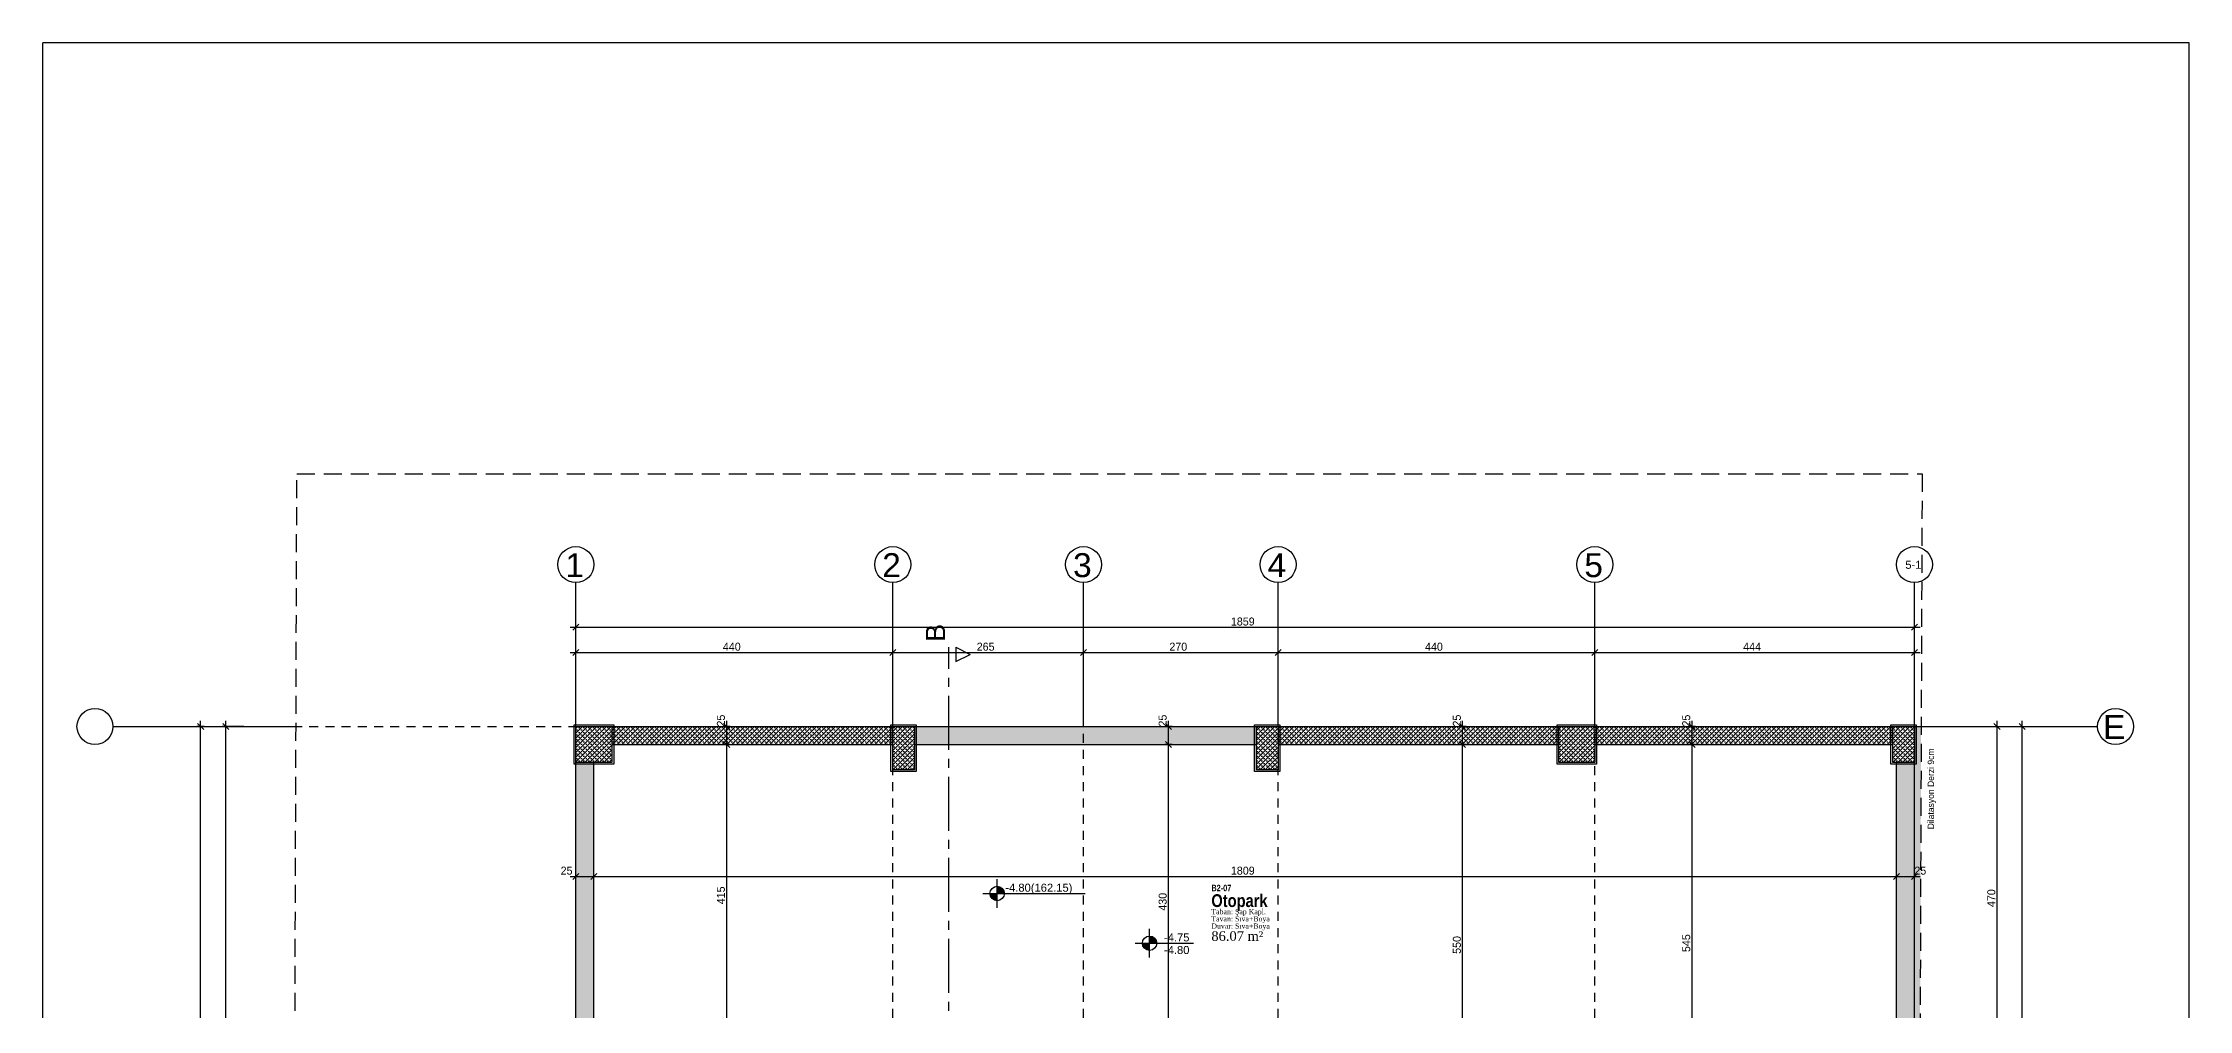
# Model space of a CAD drawing. Header units: metres. Extents: x -220 to 294, y -29 to 18.
# Drawn here: x -148.08 to -118.28, y 4.56 to 18 of the extents above; entities that cross this region are included whole.
import ezdxf

# ---------------------------------------------------------------- set-up
doc = ezdxf.new("R2010")
doc.units = ezdxf.units.M
doc.header["$MEASUREMENT"] = 0
for name, pattern in [('CENTER2', [1.125, 0.75, -0.125, 0.125, -0.125]), ('DASHED2', [0.375, 0.25, -0.125]), ('HIDDEN2', [0.1875, 0.125, -0.0625])]:
    doc.linetypes.add(name, pattern=pattern)
for name, color, linetype in [('Aks', 7, 'Continuous'), ('Cizgi', 7, 'Continuous'), ('Kolon', 7, 'Continuous'), ('Kot', 7, 'Continuous'), ('Mahal', 7, 'Continuous'), ('Olculendirme', 7, 'Continuous'), ('Panel', 7, 'Continuous'), ('Standart', 7, 'Continuous'), ('Tarama', 7, 'Continuous'), ('Yazi', 7, 'Continuous')]:
    doc.layers.add(name, color=color, linetype=linetype)
doc.styles.add('arial_1_18', font='arial.ttf', dxfattribs={"height": 0.2})
doc.styles.add('comic sans ms_1_18', font='comic.ttf', dxfattribs={"height": 0.2})
doc.styles.add('comic sans msbold_1_18', font='comicbd.ttf', dxfattribs={"height": 0.2})
doc.styles.add('swis721 cn btbold_1_18', font='swisscb.ttf', dxfattribs={"height": 0.2})
doc.styles.add('times new roman tur_1_18', font='times.ttf', dxfattribs={"height": 0.2})

msp = doc.modelspace()

# ---------------------------------------------------------------- hatches: boundary and pattern name
at = {"layer": 'Kolon', "linetype": 'Continuous', "lineweight": -3}
h = msp.add_hatch(dxfattribs=at)
h.set_pattern_fill('SACNCR', color=47, scale=0.5, style=0)
h.paths.add_polyline_path([(-140.683, 8.5), (-140.183, 8.5), (-140.183, 8), (-140.683, 8)])
h = msp.add_hatch(dxfattribs=at)
h.set_pattern_fill('SACNCR', color=47, scale=0.5, style=0)
h.paths.add_polyline_path([(-136.283, 8.5), (-135.983, 8.5), (-135.983, 7.9), (-136.283, 7.9)])
h = msp.add_hatch(dxfattribs=at)
h.set_pattern_fill('SACNCR', color=47, scale=0.5, style=0)
h.paths.add_polyline_path([(-130.933, 7.9), (-131.233, 7.9), (-131.233, 8.5), (-130.933, 8.5)])
h = msp.add_hatch(dxfattribs=at)
h.set_pattern_fill('SACNCR', color=47, scale=0.5, style=0)
h.paths.add_polyline_path([(-126.534, 8.5), (-126.534, 8), (-127.034, 8), (-127.034, 8.5)])
h = msp.add_hatch(dxfattribs=at)
h.set_pattern_fill('SACNCR', color=47, scale=0.5, style=0)
h.paths.add_polyline_path([(-122.097, 8), (-122.397, 8), (-122.397, 8.5), (-122.097, 8.5)])
at = {"layer": 'Kot', "linetype": 'Continuous', "lineweight": -3}
for points in [[(-134.733, 6.18), (-134.734, 6.192), (-134.735, 6.203), (-134.739, 6.214), (-134.743, 6.224), (-134.748, 6.234), (-134.755, 6.243), (-134.762, 6.251), (-134.771, 6.259), (-134.78, 6.265), (-134.79, 6.271), (-134.8, 6.275), (-134.811, 6.278), (-134.822, 6.28), (-134.833, 6.28), (-134.833, 6.18)], [(-134.933, 6.18), (-134.932, 6.169), (-134.93, 6.158), (-134.927, 6.147), (-134.923, 6.137), (-134.918, 6.127), (-134.911, 6.118), (-134.904, 6.11), (-134.895, 6.102), (-134.886, 6.096), (-134.876, 6.09), (-134.866, 6.086), (-134.855, 6.083), (-134.844, 6.081), (-134.833, 6.08), (-134.833, 6.18)], [(-132.817, 5.489), (-132.816, 5.478), (-132.814, 5.467), (-132.811, 5.456), (-132.807, 5.446), (-132.801, 5.436), (-132.795, 5.427), (-132.788, 5.419), (-132.779, 5.411), (-132.77, 5.405), (-132.76, 5.399), (-132.75, 5.395), (-132.739, 5.392), (-132.728, 5.39), (-132.717, 5.389), (-132.717, 5.489)], [(-132.617, 5.489), (-132.617, 5.501), (-132.619, 5.512), (-132.622, 5.522), (-132.627, 5.533), (-132.632, 5.543), (-132.639, 5.552), (-132.646, 5.56), (-132.654, 5.568), (-132.664, 5.574), (-132.673, 5.579), (-132.684, 5.584), (-132.695, 5.587), (-132.706, 5.589), (-132.717, 5.589), (-132.717, 5.489)]]:
    msp.add_hatch(color=216, dxfattribs=at).paths.add_polyline_path(points)
at = {"layer": 'Panel', "linetype": 'Continuous', "lineweight": -3}
h = msp.add_hatch(dxfattribs=at)
h.set_pattern_fill('SACNCR', color=59, scale=0.5, style=0)
h.paths.add_polyline_path([(-136.283, 8.25), (-140.183, 8.25), (-140.183, 8.5), (-136.283, 8.5)])
h = msp.add_hatch(dxfattribs=at)
h.set_pattern_fill('SACNCR', color=59, scale=0.5, style=0)
h.paths.add_polyline_path([(-131.233, 8.5), (-131.233, 8.25), (-135.983, 8.25), (-135.983, 8.5)])
h = msp.add_hatch(dxfattribs=at)
h.set_pattern_fill('SACNCR', color=59, scale=0.5, style=0)
h.paths.add_polyline_path([(-127.034, 8.25), (-130.933, 8.25), (-130.933, 8.5), (-127.034, 8.5)])
h = msp.add_hatch(dxfattribs=at)
h.set_pattern_fill('SACNCR', color=59, scale=0.5, style=0)
h.paths.add_polyline_path([(-122.397, 8.25), (-126.534, 8.25), (-126.534, 8.5), (-122.397, 8.5)])
h = msp.add_hatch(dxfattribs=at)
h.set_pattern_fill('SACNCR', color=59, scale=0.5, style=0)
h.paths.add_polyline_path([(-140.433, 2.95), (-140.683, 2.95), (-140.683, 8), (-140.433, 8)])
h = msp.add_hatch(dxfattribs=at)
h.set_pattern_fill('SACNCR', color=59, scale=0.5, style=0)
h.paths.add_polyline_path([(-122.097, 2.95), (-122.347, 2.95), (-122.347, 8), (-122.097, 8)])
at = {"layer": 'Tarama', "linetype": 'Continuous', "lineweight": -3}
h = msp.add_hatch(dxfattribs=at)
h.set_pattern_fill('AR-B88', color=58, scale=0.01, style=0)
h.paths.add_polyline_path([(-122.097, -3.7), (-122.047, -3.7), (-122.003, 8.5), (-122.097, 8.5)])

# ---------------------------------------------------------------- linework, layer by layer
at = {"layer": 'Aks', "color": 248, "linetype": 'Continuous', "lineweight": -3}
for points in [[(-140.683, 8.5), (-140.683, 10.5)], [(-136.283, 8.5), (-136.283, 10.5)], [(-133.633, 8.5), (-133.633, 10.5)], [(-130.933, 8.5), (-130.933, 10.5)], [(-126.534, 8.5), (-126.534, 10.5)], [(-122.097, 8.5), (-122.097, 10.5)], [(-147.11, 8.5), (-144.61, 8.5)], [(-122.053, 8.5), (-119.553, 8.5)]]:
    msp.add_lwpolyline(points, dxfattribs=at)
at = {"layer": 'Aks', "color": 248, "linetype": 'HIDDEN2', "lineweight": -3}
for points in [[(-144.61, 8.5), (-122.053, 8.5)], [(-140.683, -3.65), (-140.683, 8.5)], [(-136.283, -3.65), (-136.283, 8.5)], [(-133.633, -3.65), (-133.633, 8.5)], [(-130.933, -3.65), (-130.933, 8.5)], [(-126.534, -3.65), (-126.534, 8.5)], [(-122.097, -3.65), (-122.097, 8.5)]]:
    msp.add_lwpolyline(points, dxfattribs=at)
at = {"layer": 'Aks', "color": 115, "linetype": 'Continuous', "lineweight": -3}
for centre in [(-140.683, 10.75), (-136.283, 10.75), (-133.633, 10.75), (-130.933, 10.75), (-126.534, 10.75), (-122.097, 10.75), (-147.36, 8.5), (-119.303, 8.5)]:
    msp.add_circle(centre, 0.25, dxfattribs=at)
at = {"layer": 'Cizgi', "color": 216, "linetype": 'Continuous', "lineweight": -3}
for points in [[(-118.283, 18), (-148.083, 18)], [(-148.083, -12), (-148.083, 18)], [(-118.283, -12), (-118.283, 18)]]:
    msp.add_lwpolyline(points, dxfattribs=at)
at = {"layer": 'Cizgi', "color": 1, "linetype": 'DASHED2', "lineweight": -3}
for points in [[(-144.61, -3.7), (-144.557, 12.01)], [(-144.557, 12.01), (-121.99, 12.01)], [(-121.99, 12.01), (-122.047, -3.7)]]:
    msp.add_lwpolyline(points, dxfattribs=at)
at = {"layer": 'Kolon', "color": 187, "linetype": 'Continuous', "lineweight": -3}
for points in [[(-140.708, 8.525), (-140.158, 8.525)], [(-140.708, 7.975), (-140.708, 8.525)], [(-140.158, 8.525), (-140.158, 7.975)], [(-136.308, 8.525), (-135.958, 8.525)], [(-136.308, 7.875), (-136.308, 8.525)], [(-135.958, 8.525), (-135.958, 7.875)], [(-131.258, 7.875), (-131.258, 8.525)], [(-131.258, 8.525), (-130.908, 8.525)], [(-130.908, 8.525), (-130.908, 7.875)], [(-127.059, 7.975), (-127.059, 8.525)], [(-127.059, 8.525), (-126.509, 8.525)], [(-126.509, 8.525), (-126.509, 7.975)], [(-122.422, 7.975), (-122.422, 8.525)], [(-122.422, 8.525), (-122.071, 8.525)], [(-122.071, 8.525), (-122.071, 7.975)], [(-140.158, 7.975), (-140.708, 7.975)], [(-135.958, 7.875), (-136.308, 7.875)], [(-130.908, 7.875), (-131.258, 7.875)], [(-126.509, 7.975), (-127.059, 7.975)], [(-122.071, 7.975), (-122.422, 7.975)]]:
    msp.add_lwpolyline(points, dxfattribs=at)
at = {"layer": 'Kolon', "color": 177, "linetype": 'Continuous', "lineweight": -3}
for points in [[(-140.683, 8.5), (-140.183, 8.5)], [(-140.683, 8), (-140.683, 8.5)], [(-140.183, 8.5), (-140.183, 8)], [(-136.283, 8.5), (-135.983, 8.5)], [(-136.283, 7.9), (-136.283, 8.5)], [(-135.983, 8.5), (-135.983, 7.9)], [(-131.233, 7.9), (-131.233, 8.5)], [(-131.233, 8.5), (-130.933, 8.5)], [(-130.933, 8.5), (-130.933, 7.9)], [(-127.034, 8), (-127.034, 8.5)], [(-127.034, 8.5), (-126.534, 8.5)], [(-126.534, 8.5), (-126.534, 8)], [(-122.397, 8), (-122.397, 8.5)], [(-122.397, 8.5), (-122.097, 8.5)], [(-122.097, 8.5), (-122.097, 8)], [(-140.183, 8), (-140.683, 8)], [(-135.983, 7.9), (-136.283, 7.9)], [(-130.933, 7.9), (-131.233, 7.9)], [(-126.534, 8), (-127.034, 8)], [(-122.097, 8), (-122.397, 8)]]:
    msp.add_lwpolyline(points, dxfattribs=at)
at = {"layer": 'Kot', "color": 216, "linetype": 'Continuous', "lineweight": -3}
for points in [[(-134.833, 5.98), (-134.833, 6.38)], [(-135.033, 6.18), (-134.633, 6.18)], [(-134.633, 6.18), (-133.612, 6.18)], [(-132.717, 5.289), (-132.717, 5.689)], [(-132.917, 5.489), (-132.517, 5.489)], [(-132.517, 5.489), (-132.109, 5.489)]]:
    msp.add_lwpolyline(points, dxfattribs=at)
for centre in [(-134.833, 6.18), (-132.717, 5.489)]:
    msp.add_circle(centre, 0.1, dxfattribs=at)
at = {"layer": 'Olculendirme', "color": 47, "linetype": 'Continuous', "lineweight": -3}
for points in [[(-140.763, 9.879), (-122.017, 9.879)], [(-140.683, 9.829), (-140.683, 9.929)], [(-122.097, 9.829), (-122.097, 9.929)], [(-140.683, 9.279), (-140.683, 9.579)], [(-136.283, 9.279), (-136.283, 9.579)], [(-133.633, 9.279), (-133.633, 9.579)], [(-130.933, 9.279), (-130.933, 9.579)], [(-126.534, 9.279), (-126.534, 9.579)], [(-122.097, 9.279), (-122.097, 9.579)], [(-140.763, 9.529), (-122.017, 9.529)], [(-145.844, 8.5), (-145.944, 8.5)], [(-145.894, -3.73), (-145.894, 8.58)], [(-145.294, 8.5), (-145.594, 8.5)], [(-145.544, -3.73), (-145.544, 8.58)], [(-138.539, 8.5), (-138.639, 8.5)], [(-138.589, -3.73), (-138.589, 8.58)], [(-132.405, 8.5), (-132.505, 8.5)], [(-132.455, -0.28), (-132.455, 8.58)], [(-128.32, 8.5), (-128.42, 8.5)], [(-128.37, -3.73), (-128.37, 8.58)], [(-125.135, 8.5), (-125.235, 8.5)], [(-125.185, -3.73), (-125.185, 8.58)], [(-121.199, 8.5), (-120.899, 8.5)], [(-120.949, -3.73), (-120.949, 8.58)], [(-120.649, 8.5), (-120.549, 8.5)], [(-120.599, -3.73), (-120.599, 8.58)], [(-138.539, 8.25), (-138.639, 8.25)], [(-132.405, 8.25), (-132.505, 8.25)], [(-128.32, 8.25), (-128.42, 8.25)], [(-125.135, 8.25), (-125.235, 8.25)], [(-140.763, 6.417), (-122.017, 6.417)], [(-140.683, 6.367), (-140.683, 6.467)], [(-140.433, 6.367), (-140.433, 6.467)], [(-122.347, 6.367), (-122.347, 6.467)], [(-122.097, 6.367), (-122.097, 6.467)]]:
    msp.add_lwpolyline(points, dxfattribs=at)
at = {"layer": 'Olculendirme', "color": 59, "linetype": 'Continuous', "lineweight": -3}
for points in [[(-140.641, 9.921), (-140.725, 9.837)], [(-122.054, 9.921), (-122.139, 9.837)], [(-140.641, 9.571), (-140.725, 9.487)], [(-136.241, 9.571), (-136.325, 9.487)], [(-133.591, 9.571), (-133.675, 9.487)], [(-130.891, 9.571), (-130.975, 9.487)], [(-126.492, 9.571), (-126.577, 9.487)], [(-122.054, 9.571), (-122.139, 9.487)], [(-145.936, 8.542), (-145.851, 8.458)], [(-145.586, 8.542), (-145.501, 8.458)], [(-138.632, 8.542), (-138.547, 8.458)], [(-132.497, 8.542), (-132.412, 8.458)], [(-128.413, 8.542), (-128.328, 8.458)], [(-125.228, 8.542), (-125.143, 8.458)], [(-120.992, 8.542), (-120.907, 8.458)], [(-120.642, 8.542), (-120.557, 8.458)], [(-138.632, 8.292), (-138.547, 8.208)], [(-132.497, 8.292), (-132.412, 8.208)], [(-128.413, 8.292), (-128.328, 8.208)], [(-125.228, 8.292), (-125.143, 8.208)], [(-140.641, 6.459), (-140.725, 6.374)], [(-140.391, 6.459), (-140.475, 6.374)], [(-122.304, 6.459), (-122.389, 6.374)], [(-122.054, 6.459), (-122.139, 6.374)]]:
    msp.add_lwpolyline(points, dxfattribs=at)
at = {"layer": 'Panel', "color": 177, "linetype": 'Continuous', "lineweight": -3}
for points in [[(-140.183, 8.5), (-136.283, 8.5)], [(-135.983, 8.5), (-131.233, 8.5)], [(-130.933, 8.5), (-127.034, 8.5)], [(-126.534, 8.5), (-122.397, 8.5)], [(-140.183, 8.25), (-136.283, 8.25)], [(-135.983, 8.25), (-131.233, 8.25)], [(-130.933, 8.25), (-127.034, 8.25)], [(-126.534, 8.25), (-122.397, 8.25)], [(-140.683, 2.95), (-140.683, 8)], [(-140.433, 2.95), (-140.433, 8)], [(-122.347, 2.95), (-122.347, 8)], [(-122.097, 2.95), (-122.097, 8)]]:
    msp.add_lwpolyline(points, dxfattribs=at)
at = {"layer": 'Standart', "color": 250, "linetype": 'CENTER2', "lineweight": -3}
msp.add_lwpolyline([(-135.506, -4.2), (-135.506, 9.603)], dxfattribs=at)
at = {"layer": 'Standart', "color": 250, "linetype": 'Continuous', "lineweight": -3}
for points in [[(-135.406, 9.603), (-135.406, 9.403)], [(-135.406, 9.603), (-135.206, 9.503)], [(-135.406, 9.403), (-135.206, 9.503)]]:
    msp.add_lwpolyline(points, dxfattribs=at)

# ---------------------------------------------------------------- texts
at = {"layer": 'Aks', "color": 19, "linetype": 'Continuous', "lineweight": -3, "style": 'arial_1_18'}
for s, height, p in [('1', 0.333, (-140.829, 10.576)), ('2', 0.333, (-136.429, 10.576)), ('3', 0.333, (-133.779, 10.576)), ('4', 0.333, (-131.079, 10.576)), ('5', 0.333, (-126.68, 10.576)), ('5-1', 0.1111, (-122.223, 10.692)), ('E', 0.333, (-119.478, 8.326))]:
    msp.add_text(s, height=height, dxfattribs=at).set_placement(p)
at = {"layer": 'Kot', "color": 19, "linetype": 'Continuous', "lineweight": -3, "style": 'arial_1_18'}
for s, height, p in [('-4.80(162.15)', 0.11111, (-134.72, 6.205)), ('-4.75', 0.1111, (-132.517, 5.514)), ('-4.80', 0.1111, (-132.517, 5.339))]:
    msp.add_text(s, height=height, dxfattribs=at).set_placement(p)
at = {"layer": 'Mahal', "color": 15, "linetype": 'Continuous', "lineweight": -3, "style": 'swis721 cn btbold_1_18'}
for s, height, p in [('B2-07', 0.0889, (-131.859, 6.212)), ('Otopark', 0.1778, (-131.859, 5.992))]:
    msp.add_text(s, height=height, dxfattribs=at).set_placement(p)
at = {"layer": 'Mahal', "color": 58, "linetype": 'Continuous', "lineweight": -3, "style": 'times new roman tur_1_18'}
for s, p in [('Taban: Şap Kapl.', (-131.859, 5.892)), ('Tavan: Sıva+Boya', (-131.859, 5.792)), ('Duvar: Sıva+Boya', (-131.859, 5.692))]:
    msp.add_text(s, height=0.07111, dxfattribs=at).set_placement(p)
at = {"layer": 'Mahal', "color": 38, "linetype": 'Continuous', "lineweight": -3, "style": 'times new roman tur_1_18'}
msp.add_text('86.07 m²', height=0.1333, dxfattribs=at).set_placement((-131.859, 5.522))
at = {"layer": 'Olculendirme', "color": 19, "linetype": 'Continuous', "lineweight": -3, "style": 'comic sans ms_1_18'}
for s, p in [('1859', (-131.588, 9.904)), ('440', (-138.642, 9.554)), ('265', (-135.117, 9.554)), ('270', (-132.442, 9.554)), ('440', (-128.892, 9.554)), ('444', (-124.474, 9.554)), ('25', (-140.895, 6.442)), ('1809', (-131.588, 6.442)), ('25', (-122.097, 6.442))]:
    msp.add_text(s, height=0.1111, dxfattribs=at).set_placement(p)
for s, p in [('25', (-138.614, 8.5)), ('25', (-132.48, 8.5)), ('25', (-128.395, 8.5)), ('25', (-125.21, 8.5)), ('415', (-138.614, 6.03)), ('430', (-132.48, 5.941)), ('470', (-120.974, 5.991)), ('550', (-128.395, 5.341)), ('545', (-125.21, 5.366))]:
    msp.add_text(s, height=0.1111, rotation=90, dxfattribs=at).set_placement(p)
at = {"layer": 'Standart', "color": 19, "linetype": 'Continuous', "lineweight": -3, "style": 'arial_1_18'}
msp.add_text('B', height=0.267, rotation=90, dxfattribs=at).set_placement((-135.556, 9.678))
at = {"layer": 'Yazi', "color": 216, "linetype": 'Continuous', "lineweight": -3, "style": 'comic sans msbold_1_18'}
msp.add_text('Dilatasyon Derzi 9cm', height=0.08889, rotation=90, dxfattribs=at).set_placement((-121.825, 7.072))

doc.saveas('drawing.dxf')
